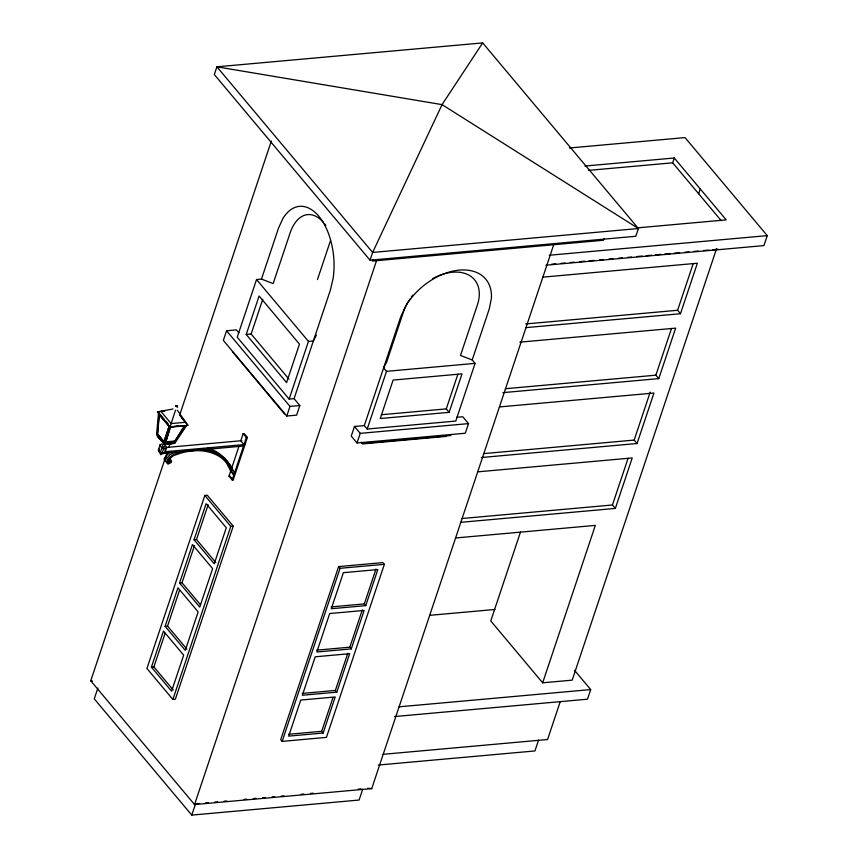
<?xml version="1.0" encoding="UTF-8"?>
<svg xmlns="http://www.w3.org/2000/svg" width="858" height="858" viewBox="0 0 858 858"><rect width="100%" height="100%" fill="white"/><g stroke="black" fill="none" stroke-linecap="round" stroke-linejoin="round"><path stroke-width="1.29" d="M165.283 443.318L165.916 443.779A28.582 24.732 36.9 0 0 174.474 443.307M157.936 434.92L157.346 435.843L157.486 435.296M175.086 442.331L174.86 443.028M158.548 412.526L156.617 434.341L164.221 443.404L175.397 442.396L187.258 424.571M159.363 414.468L157.647 433.869L163.867 441.645L157.389 433.934L159.105 414.532L169.219 426.212L164.511 440.401M244.562 445.946L164.768 453.121C162.666 454.772 156.349 451.49 159.148 449.142M165.841 443.157L164.307 443.479L163.395 442.117M176.169 405.802L176.952 406.349M165.026 443.865L165.068 443.725A28.464 0.815 -73.3 0 1 164.682 444.09L164.918 443.254M164.028 443.307L163.91 443.768A28.464 0.815 -73.3 0 0 164.275 443.468M157.615 435.8L158.28 435.253M164.253 442.631L164.082 443.157M164.511 443.103L164.253 444.004A28.636 0.815 -73.3 0 0 164.543 443.865L164.618 443.715M177.209 410.07L187.891 425.321L170.066 426.93L175.482 410.221M372.844 259.556L372.351 261.057L603.464 240.251L604.161 238.738M163.867 441.645L169.219 426.212M164.221 443.404L169.948 426.126L170.581 426.876M182.078 425.697L184.867 425.825L174.957 441.398L165.712 442.224L170.088 428.003M165.712 442.224L170.506 426.737M158.301 450.332L160.221 444.583M160.253 452.649L161.915 447.672M162.001 453.367L163.674 448.391M164.768 453.121L166.431 448.144M167.235 452.198L90.744 680.802L194.552 804.557L371.729 788.609L554.032 243.758M168.94 447.115L170.635 442.031M179.558 415.358L271.353 141.023M97.887 688.052L94.262 698.862L191.763 815.1L359.094 800.042L362.719 789.221M238.867 332.84L236.39 329.89L226.555 330.78L223.337 340.39L286.776 416.023L296.611 415.133L299.828 405.523L294.069 398.648L289.146 399.088L237.237 337.215L256.542 279.526L261.465 279.075L273.166 283.569L290.058 233.097A44.444 24.539 84.9 0 1 322.94 221.89M261.465 279.075L278.507 228.131L282.958 218.404A53.41 29.494 84.9 0 1 318.801 216.216A53.41 29.494 84.9 0 1 333.161 278.249L330.416 290.004L294.069 398.648M246.225 334.47L259.095 296.01L299.463 344.133L286.593 382.593L246.225 334.47L251.147 334.03L288.942 379.086M251.147 334.03L262.762 299.292M204.837 495.441L146.922 668.511L172.876 699.452L175.343 699.227L233.247 526.158L207.293 495.227L204.837 495.441L230.781 526.383L233.247 526.158M151.416 667.138L163.481 631.091L183.666 655.147L171.6 691.205L151.416 667.138L153.882 666.923L173.219 689.982M165.09 626.276L177.96 587.816L198.144 611.883L185.274 650.343L165.09 626.276L167.557 626.061L186.894 649.12M179.569 583.011L192.439 544.551L212.623 568.618L199.753 607.078L179.569 583.011L182.025 582.786L200.536 604.847M194.047 539.746L206.113 503.689L226.298 527.756L214.232 563.813L194.047 539.746L196.503 539.521L215.851 562.58M153.882 666.923L165.111 633.354M167.557 626.061L179.59 590.079M182.025 582.786L194.476 545.57M196.503 539.521L208.151 504.708M243.125 433.698L240.755 440.776L243.972 444.605L246.332 437.526L243.125 433.698L244.198 433.601L247.404 437.43L233.204 479.89L232.196 479.976L228.989 476.147L239.082 445.967M232.196 479.976L243.554 446.031M172.876 699.452L230.781 526.383M317.46 279.59L330.555 240.465M289.146 399.088L308.451 341.398L256.542 279.526M286.776 416.023L289.993 406.402L226.555 330.78M370.034 260.188L372.629 252.445L442.052 104.633L482.679 42.9L638.395 228.528L635.799 236.272L370.034 260.188L214.328 74.56L216.913 66.817L482.679 42.9M376.437 260.971L194.552 804.557L194.938 803.828L194.015 803.914M191.763 815.1L195.388 804.278M432.464 278.721A44.444 29.043 -40 0 1 477.38 304.965L460.489 355.448L472.2 359.931L475.085 363.374L455.78 421.064L367.192 429.032L364.307 425.6L354.472 426.48L351.254 436.1L357.014 442.975L465.293 433.226L468.511 423.616L462.741 416.741L456.585 417.288M357.014 442.975L360.231 433.354L354.472 426.48M364.307 425.6L400.665 316.956L405.705 306.081A53.41 34.899 -40 0 1 459.298 270.12A53.41 34.899 -40 0 1 491.398 298.37L489.253 308.987L472.2 359.931M367.192 429.032L386.497 371.342L383.612 367.91L386.668 362.087L403.56 311.604A44.444 29.043 -40 0 1 409.909 299.088M338.62 566.591L280.705 739.66L282.153 741.376L326.448 737.387L384.352 564.317L382.904 562.601L338.62 566.591L340.058 568.307L384.352 564.317M282.153 741.376L340.058 568.307M323.134 733.022L288.685 736.121L300.74 700.064L335.199 696.964L323.134 733.022L321.686 731.306L332.925 697.736M336.808 692.159L302.348 695.259L315.218 656.799L349.667 653.699L336.808 692.159L335.36 690.443L347.812 653.228M351.276 648.895L316.827 651.994L329.697 613.534L364.146 610.435L351.276 648.895L349.839 647.179L362.291 609.952M365.755 605.63L331.306 608.73L343.372 572.672L377.82 569.573L365.755 605.63L364.318 603.914L375.965 569.101M449.152 412.333L380.255 418.532L393.125 380.073L462.022 373.874L449.152 412.333L446.278 408.891L457.893 374.163M520.495 532.078L490.765 620.935L542.664 682.807L572.189 680.147L716.537 248.756M721.246 220.688L672.683 162.806L674.291 158.001L584.942 166.044M698.637 193.747L700.246 188.942M542.664 682.807L595.334 525.396L455.673 537.966M477.702 471.846L632.228 457.936L615.336 508.419L612.451 504.976L628.077 458.29M499.41 406.939L653.946 393.039L637.054 443.511L634.169 440.079L650.214 392.127M519.798 342.16L675.654 328.142L658.772 378.614L655.887 375.182L671.503 328.485M542.846 277.145L697.372 263.234L680.48 313.717L677.595 310.274L693.221 263.588M538.545 740.132L534.931 750.943L378.281 765.046M560.253 701.587L547.554 739.521L382.947 754.332M574.452 670.227L590.69 689.575L587.473 699.195L394.466 716.559M569.38 147.994L685.016 137.591L767.256 235.628L763.92 245.592L545.956 265.208M174.968 442.471L174.571 443.168M159.148 450.418L159.18 451.233M164.307 452.692L164.404 453.239L164.993 452.488M316.42 335.135L313.363 340.958L308.451 341.398M165.487 441.859L174.732 441.033L184.642 425.461M176.319 405.598L177.681 407.035L175.493 406.284L176.233 405.62L177.209 406.327L176.727 405.598M157.561 435.178L158.247 434.802M159.159 449.42L158.601 450.675L159.577 452.112M164.457 452.734L163.824 453.314A2.381 1.233 18.5 0 1 162.087 453.421L159.288 451.78M169.348 452.627L164.682 457.775A4.043 2.638 -40 0 0 164.168 459.534L165.068 461.078M167.696 459.513L169.337 461.465L170.442 461.625A1.083 0.708 -40 0 1 170.238 462.226L168.265 462.934L168.039 460.875A10.071 6.574 -40 0 1 169.305 459.03L173.337 455.662L181.295 452.96A66.356 43.35 -40 0 1 200.375 450.74C209.481 451.254 218.576 454.558 225.128 461.036M176.233 405.652L176.491 405.598M176.34 405.759L177.209 406.327M170.056 452.166L170.774 451.748M174.785 442.889L174.56 443.125A28.582 24.732 36.9 0 1 166.002 443.597L165.133 443.586M174.442 443.211L174.571 441.656M159.899 452.316L162.312 453.367L164.404 453.239M161.765 454.257L160.585 454.654L160.049 453.496M175.74 451.855L169.895 454.622L165.926 459.255A4.043 2.638 -40 0 0 165.412 461.014L166.774 462.687M186.486 450.761C179.483 452.241 170.828 453.678 167.138 460.714A4.043 2.638 -40 0 0 166.624 462.473L167.986 464.135L171.021 462.591A2.66 1.737 -40 0 0 171.536 461.121L170.967 460.156A1.855 1.212 -40 0 0 169.648 460.253L169.337 461.465M162.677 445.441C160.425 446.514 166.087 448.219 164.243 445.978M170.066 426.93L157.432 411.861L173.037 408.998M157.808 435.296L158.365 435.424M182.336 451.544L196.6 450.021M199.195 449.742L204.376 449.184M588.674 170.367L672.683 162.806M636.851 227.917L726.2 219.873L674.291 158.001M549.281 255.244L767.256 235.628M551.673 264.21L555.662 263.846M560.993 263.374L564.993 263.009M570.323 262.527L574.313 262.173M579.643 261.69L584.974 261.218M588.974 260.853L594.304 260.371M599.624 259.899L603.624 259.534M608.955 259.052L612.955 258.698M618.286 258.215L622.275 257.861M627.606 257.379L631.606 257.014M636.936 256.542L642.256 256.059M646.256 255.695L651.587 255.223M655.587 254.858L660.917 254.376M664.907 254.022L670.237 253.539M674.238 253.185L679.568 252.702M684.899 252.22L688.888 251.866M694.219 251.383L698.219 251.019M703.549 250.547L708.869 250.064M712.869 249.699L718.2 249.228M525.74 323.949L677.595 310.274M525.954 327.617L680.48 313.717M386.497 371.342L475.085 363.374M157.432 411.861L164.854 411.025M289.993 406.402L299.828 405.523M505.351 388.728L655.887 375.182M502.906 392.642L658.772 378.614M173.08 426.501L178.217 426.04M170.731 427.102L184.867 425.825M381.349 414.736L446.278 408.891M246.332 437.526L247.404 437.43M166.259 447.479L241.827 440.68M360.231 433.354L468.511 423.616M245.045 444.508L165.251 451.694L165.058 449.581M362.366 443.457L450.954 435.489M446.246 436.39L362.58 443.918L361.143 442.202M228.989 476.147L229.987 476.061M483.633 453.625L634.169 440.079M481.188 457.539L637.054 443.511M461.926 518.522L612.451 504.976M460.81 522.318L615.336 508.419M331.188 606.896L364.318 603.914M429.815 615.325L494.916 609.47M316.709 650.16L349.839 647.179M302.241 693.425L335.36 690.443M399.013 706.831L590.69 689.575M288.567 734.287L321.686 731.306M196.268 803.71L198.917 803.474M205.555 802.874L208.215 802.638M214.854 802.037L217.514 801.801M224.153 801.2L226.812 800.964M244.08 799.409L246.739 799.173M253.378 798.573L256.038 798.337M262.677 797.736L265.337 797.5M271.975 796.9L274.624 796.664M281.274 796.063L283.923 795.827M301.19 794.272L303.85 794.025M310.489 793.435L313.149 793.189M358.312 789.124L360.961 788.888M367.61 788.288L371.729 788.609M188.996 450.343L192.857 450.021M198.005 449.581L203.153 449.152M198.498 449.624C214.125 449.002 229.805 458.751 234.566 473.948M177.091 406.36L176.448 406.027M207.647 448.219C218.919 450.933 228.164 459.813 232.464 470.431M206.671 449.131L216.173 452.381L224.817 458.622M162.248 453.142L159.577 451.737M163.46 444.294L161.486 444.026L160.028 444.873C159.996 447.672 164.811 449.806 166.763 447.715L164.918 444.937M176.501 405.716L177.048 405.823M174.582 442.106L174.989 441.988M222.672 458.108L228.55 465.036L233.548 474.731L231.081 471.803L226.083 462.108M232.411 351.63L284.534 413.974M179.612 415.165L185.585 422.275L171.15 423.584L160.918 411.379M181.553 417.771L187.891 425.321M230.791 477.016L233.204 479.89M157.947 411.819L164.243 419.326M165.873 421.267L168.318 424.184M159.105 414.532L168.962 426.276M227.048 461.207L229.901 465.851M170.238 459.255L169.745 458.698A1.855 1.212 -40 0 0 168.425 458.794M157.464 435.821L157.561 436.132A28.732 24.946 34.3 0 0 163.696 442.782A28.85 25.054 34.3 0 1 157.475 436.175L157.422 435.649M159.213 451.64L158.944 450.396M165.583 457.947A10.071 6.574 -40 0 1 165.948 457.335M174.624 442.942A28.582 24.732 36.9 0 1 166.066 443.414M163.706 442.664A28.85 25.054 34.3 0 1 157.55 435.982M163.202 441.87A28.732 24.946 34.3 0 1 158.666 437.076M158.172 436.411A28.732 24.946 34.3 0 1 157.7 435.746M324.442 223.681A44.444 24.539 84.9 0 1 325.804 225.515M411.357 297.05A44.444 29.043 -40 0 1 412.913 295.066M210.864 448.498L208.269 448.777L210.864 448.498M638.395 228.528L372.629 252.445L216.913 66.817L442.052 104.633L638.395 228.528M91.667 680.726L90.744 680.802L92.203 681.37L91.667 680.726"/></g></svg>
